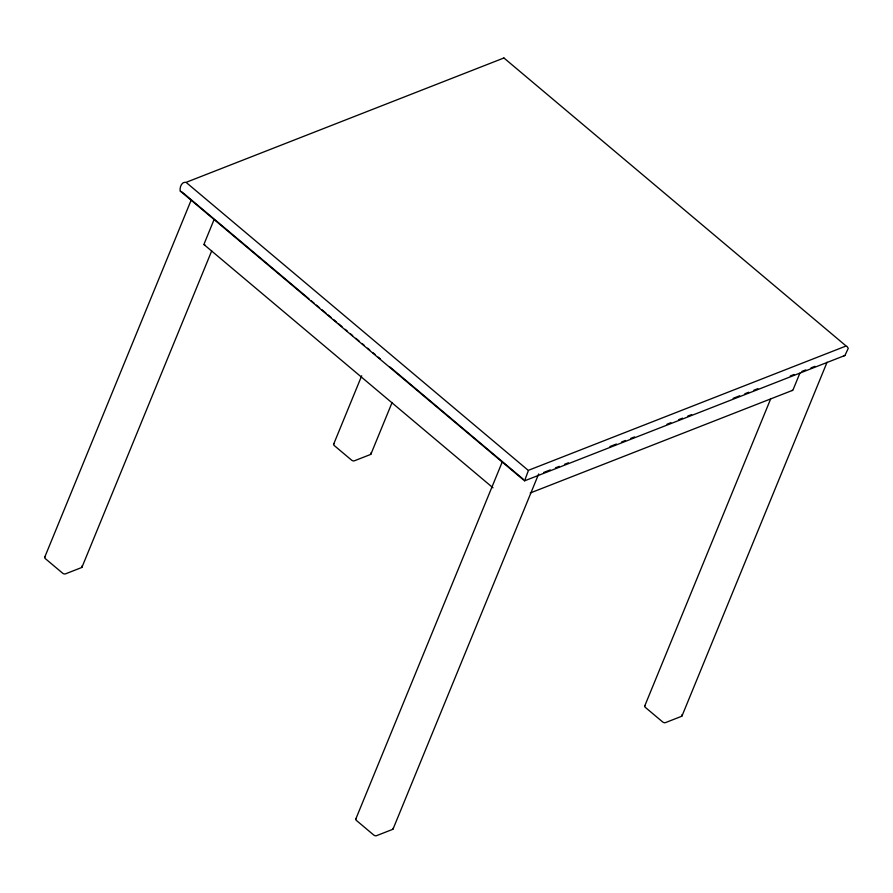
<?xml version="1.0" encoding="UTF-8"?>
<svg xmlns="http://www.w3.org/2000/svg" width="893" height="893" viewBox="0 0 893 893"><rect width="100%" height="100%" fill="white"/><g stroke="black" fill="none" stroke-linecap="round" stroke-linejoin="round"><path stroke-width="1.34" d="M528.265 470.89L524.559 480.836L180.286 191.08C179.359 188.233 181.379 181.893 185.309 182.239M44.695 557.265L191.336 199.719M214.03 219.7L204.196 243.7A2.099 0.882 -49.9 0 0 204.888 244.782M82 567.144L211.708 250.911M333.636 444.201L361.698 375.786M370.941 454.079L392.116 402.453M355.771 819.082L502.413 461.536M393.076 828.961L538.658 473.993M644.713 706.017L770.704 398.803M799.838 373.285L793.107 389.694A2.099 1.518 68.6 0 1 791.801 390.487M682.018 715.896L827.074 362.223M524.716 480.78L844.923 355.481L848.272 348.315L846.832 346.227M543.748 472.453L550.233 469.919M555.424 467.887L559.319 466.358M564.51 464.327L568.406 462.808M609.919 446.567L616.404 444.022M621.595 441.99L625.48 440.472M630.67 438.441L634.566 436.911M667.004 424.22L670.889 422.702M678.68 419.654L682.565 418.136M687.755 416.105L691.651 414.575M733.164 398.334L739.65 395.8M744.84 393.768L748.736 392.239M753.926 390.208L757.811 388.689M790.249 375.998L794.145 374.468M801.925 371.421L805.821 369.903M811.011 367.871L814.896 366.353M530.241 492.992L792.582 390.341M844.923 355.481L843.639 355.816M181.379 191.816L180.286 191.08M182.083 192.051L308.945 298.82M311.077 300.617L314.28 303.307M316.412 305.105L319.605 307.795M321.737 309.592L326.001 313.175M328.133 314.972L331.336 317.662M333.469 319.46L336.661 322.15M338.793 323.947L341.997 326.637M345.189 329.327L347.321 331.124M350.525 333.815L352.657 335.612M355.849 338.302L359.053 340.992M362.245 343.682L364.377 345.479M367.581 348.17L369.713 349.967M372.906 352.657L375.038 354.454M378.241 357.144L380.373 358.941M389.973 367.012L523.22 479.173M204.117 244.682L492.992 487.812M393.043 828.313A2.099 1.161 22.3 0 1 392.596 829.396L376.5 835.692A2.099 1.161 22.3 0 1 373.687 834.988L356.363 820.41A2.099 1.161 22.3 0 1 356.251 818.647M370.684 453.086A2.099 1.161 22.3 0 1 370.461 454.515L354.365 460.81A2.099 1.161 22.3 0 1 351.552 460.107L334.228 445.529A2.099 1.161 22.3 0 1 334.116 443.765M645.192 705.582A2.099 1.161 22.3 0 0 645.293 707.345L662.628 721.924A2.099 1.161 22.3 0 0 665.441 722.627L681.538 716.331A2.099 1.161 22.3 0 0 681.761 714.902M81.754 566.151A2.099 1.161 22.3 0 1 81.52 567.58L65.435 573.875A2.099 1.161 22.3 0 1 62.61 573.172L45.286 558.594A2.099 1.161 22.3 0 1 45.186 556.83M503.92 57.978L186.068 182.362L528.265 470.377L846.117 345.993L503.92 57.978"/></g></svg>
